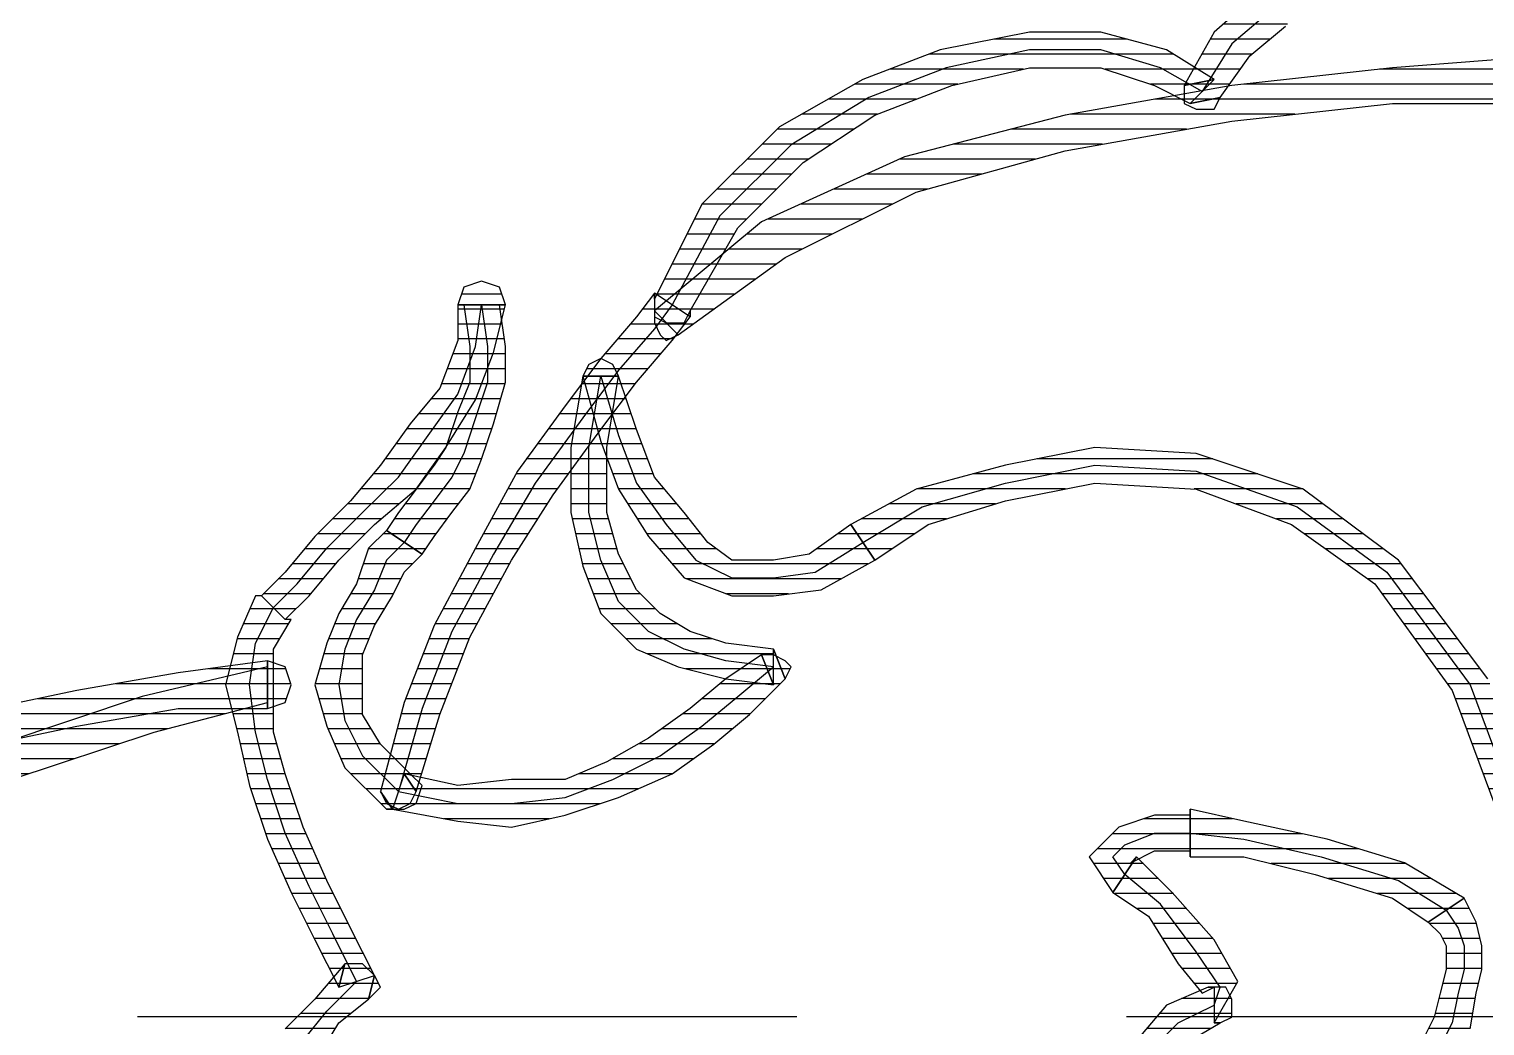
# Model space of a CAD drawing. Header units: millimetres. Extents: x 11489 to 12006, y 36725 to 37730.
# Drawn here: x 11736.69 to 11748.83, y 37593.38 to 37601.69 of the extents above; entities that cross this region are included whole.
import ezdxf

# ---------------------------------------------------------------- set-up
doc = ezdxf.new("R2010")
doc.units = ezdxf.units.MM
doc.linetypes.add('HIDDENX2', pattern=[0.75, 0.5, -0.25])
doc.layers.add('OC-Mutfak_Ekipman', color=252, linetype='Continuous')
doc.layers.add('S2000-002 Çizgi', color=7, linetype='Continuous')
pattern_1 = [(360, (-19413.11011, 29189.02214), (1e-16, 0.125), [25])]

# ---------------------------------------------------------------- blocks, each defined once
blk = doc.blocks.new('A$C0b4f8896')
at = {"ltscale": 30}
h = blk.add_hatch(dxfattribs=at)
h.set_pattern_fill('DC_LINES', color=256, scale=0.1, style=0)
h.set_pattern_definition(pattern_1)
edge = h.paths.add_edge_path(flags=0)
edge.add_line((37.504, 45.715), (37.454, 45.518))
edge.add_line((37.454, 45.518), (37.703, 45.814))
edge.add_line((37.703, 45.814), (37.951, 46.062))
edge.add_line((37.951, 46.062), (38.15, 46.309))
edge.add_line((38.15, 46.309), (38.349, 46.605))
edge.add_line((38.349, 46.605), (38.497, 46.952))
edge.add_line((38.497, 46.952), (38.647, 47.299))
edge.add_line((38.647, 47.299), (38.746, 47.596))
edge.add_line((38.746, 47.596), (38.845, 47.941))
edge.add_line((38.845, 47.941), (38.547, 48.041))
edge.add_line((38.547, 48.041), (38.448, 47.694))
edge.add_line((38.448, 47.694), (38.349, 47.397))
edge.add_line((38.349, 47.397), (38.2, 47.051))
edge.add_line((38.2, 47.051), (38.05, 46.804))
edge.add_line((38.05, 46.804), (37.852, 46.507))
edge.add_line((37.852, 46.507), (37.653, 46.26))
edge.add_line((37.653, 46.26), (37.504, 46.012))
edge.add_line((37.504, 46.012), (37.256, 45.814))
edge.add_line((37.256, 45.814), (37.206, 45.616))
edge.add_line((37.206, 45.616), (37.256, 45.814))
edge.add_line((37.256, 45.814), (37.156, 45.715))
edge.add_line((37.156, 45.715), (37.206, 45.616))
edge.add_line((37.206, 45.616), (37.305, 45.518))
edge.add_line((37.305, 45.518), (37.454, 45.518))
h = blk.add_hatch(dxfattribs=at)
h.set_pattern_fill('DC_LINES', color=256, scale=0.1, style=0)
h.set_pattern_definition(pattern_1)
edge = h.paths.add_edge_path(flags=0)
edge.add_line((30.202, 45.715), (30.252, 45.715))
edge.add_line((30.252, 45.715), (30.599, 45.863))
edge.add_line((30.599, 45.863), (30.848, 46.16))
edge.add_line((30.848, 46.16), (31.146, 46.408))
edge.add_line((31.146, 46.408), (31.344, 46.754))
edge.add_line((31.344, 46.754), (31.444, 47.002))
edge.add_line((31.444, 47.002), (31.543, 47.199))
edge.add_line((31.543, 47.199), (31.543, 47.496))
edge.add_line((31.543, 47.496), (31.245, 47.546))
edge.add_line((31.245, 47.546), (31.344, 47.249))
edge.add_line((31.344, 47.249), (31.245, 47.299))
edge.add_line((31.245, 47.299), (31.146, 47.101))
edge.add_line((31.146, 47.101), (31.046, 46.854))
edge.add_line((31.046, 46.854), (30.848, 46.605))
edge.add_line((30.848, 46.605), (30.649, 46.358))
edge.add_line((30.649, 46.358), (30.401, 46.16))
edge.add_line((30.401, 46.16), (30.152, 46.012))
edge.add_line((30.152, 46.012), (30.202, 46.012))
edge.add_line((30.202, 46.012), (30.152, 46.012))
edge.add_line((30.152, 46.012), (30.053, 45.963))
edge.add_line((30.053, 45.963), (30.053, 45.814))
edge.add_line((30.053, 45.814), (30.103, 45.715))
edge.add_line((30.103, 45.715), (30.252, 45.715))
h = blk.add_hatch(dxfattribs=at)
h.set_pattern_fill('DC_LINES', color=256, scale=0.1, style=0)
h.set_pattern_definition(pattern_1)
edge = h.paths.add_edge_path(flags=0)
edge.add_line((28.414, 46.705), (28.265, 46.507))
edge.add_line((28.265, 46.507), (28.165, 46.26))
edge.add_line((28.165, 46.26), (28.066, 46.062))
edge.add_line((28.066, 46.062), (28.016, 45.765))
edge.add_line((28.016, 45.765), (27.967, 45.566))
edge.add_line((27.967, 45.566), (27.967, 45.369))
edge.add_line((27.967, 45.369), (28.016, 45.171))
edge.add_line((28.016, 45.171), (28.116, 44.973))
edge.add_line((28.116, 44.973), (28.414, 45.171))
edge.add_line((28.414, 45.171), (28.314, 45.27))
edge.add_line((28.314, 45.27), (28.265, 45.369))
edge.add_line((28.265, 45.369), (28.265, 45.566))
edge.add_line((28.265, 45.566), (28.314, 45.765))
edge.add_line((28.314, 45.765), (28.364, 45.963))
edge.add_line((28.364, 45.963), (28.463, 46.16))
edge.add_line((28.463, 46.16), (28.563, 46.309))
edge.add_line((28.563, 46.309), (28.712, 46.507))
h = blk.add_hatch(dxfattribs=at)
h.set_pattern_fill('DC_LINES', color=256, scale=0.1, style=0)
h.set_pattern_definition(pattern_1)
edge = h.paths.add_edge_path(flags=0)
edge.add_line((31.046, 44.924), (30.748, 45.121))
edge.add_line((30.748, 45.121), (30.5, 45.518))
edge.add_line((30.5, 45.518), (30.301, 45.765))
edge.add_line((30.301, 45.765), (30.202, 45.715))
edge.add_line((30.202, 45.715), (30.202, 46.012))
edge.add_line((30.202, 46.012), (30.003, 45.666))
edge.add_line((30.003, 45.666), (30.202, 45.319))
edge.add_line((30.202, 45.319), (30.55, 44.924))
edge.add_line((30.55, 44.924), (30.848, 44.627))
h = blk.add_hatch(dxfattribs=at)
h.set_pattern_fill('DC_LINES', color=256, scale=0.1, style=0)
h.set_pattern_definition(pattern_1)
edge = h.paths.add_edge_path(flags=0)
edge.add_line((38.15, 42.45), (38.2, 42.45))
edge.add_line((38.2, 42.45), (38.349, 42.796))
edge.add_line((38.349, 42.796), (38.448, 43.192))
edge.add_line((38.448, 43.192), (38.349, 43.588))
edge.add_line((38.349, 43.588), (38.249, 44.033))
edge.add_line((38.249, 44.033), (38.1, 44.479))
edge.add_line((38.1, 44.479), (37.901, 44.924))
edge.add_line((37.901, 44.924), (37.703, 45.319))
edge.add_line((37.703, 45.319), (37.504, 45.715))
edge.add_line((37.504, 45.715), (37.206, 45.616))
edge.add_line((37.206, 45.616), (37.405, 45.221))
edge.add_line((37.405, 45.221), (37.603, 44.824))
edge.add_line((37.603, 44.824), (37.802, 44.38))
edge.add_line((37.802, 44.38), (37.951, 43.935))
edge.add_line((37.951, 43.935), (38.05, 43.588))
edge.add_line((38.05, 43.588), (38.05, 43.192))
edge.add_line((38.05, 43.192), (38.05, 42.896))
edge.add_line((38.05, 42.896), (37.901, 42.647))
edge.add_line((37.901, 42.647), (37.951, 42.647))
h = blk.add_hatch(dxfattribs=at)
h.set_pattern_fill('DC_LINES', color=256, scale=0.1, style=0)
h.set_pattern_definition(pattern_1)
edge = h.paths.add_edge_path(flags=0)
edge.add_line((28.116, 44.973), (28.612, 44.677))
edge.add_line((28.612, 44.677), (29.258, 44.479))
edge.add_line((29.258, 44.479), (29.954, 44.33))
edge.add_line((29.954, 44.33), (30.401, 44.231))
edge.add_line((30.401, 44.231), (30.401, 44.627))
edge.add_line((30.401, 44.627), (29.954, 44.627))
edge.add_line((29.954, 44.627), (29.357, 44.775))
edge.add_line((29.357, 44.775), (28.712, 44.973))
edge.add_line((28.712, 44.973), (28.414, 45.171))
h = blk.add_hatch(dxfattribs=at)
h.set_pattern_fill('DC_LINES', color=256, scale=0.1, style=0)
h.set_pattern_definition(pattern_1)
edge = h.paths.add_edge_path(flags=0)
edge.add_line((38.1, 43.341), (38.1, 42.994))
edge.add_line((38.1, 42.994), (38.845, 43.093))
edge.add_line((38.845, 43.093), (39.69, 43.241))
edge.add_line((39.69, 43.241), (40.633, 43.439))
edge.add_line((40.633, 43.439), (41.677, 43.687))
edge.add_line((41.677, 43.687), (42.62, 43.983))
edge.add_line((42.62, 43.983), (43.465, 44.231))
edge.add_line((43.465, 44.231), (44.16, 44.527))
edge.add_line((44.16, 44.527), (44.657, 44.726))
edge.add_line((44.657, 44.726), (44.558, 45.022))
edge.add_line((44.558, 45.022), (44.061, 44.824))
edge.add_line((44.061, 44.824), (43.366, 44.527))
edge.add_line((43.366, 44.527), (42.521, 44.28))
edge.add_line((42.521, 44.28), (41.577, 43.983))
edge.add_line((41.577, 43.983), (40.633, 43.736))
edge.add_line((40.633, 43.736), (39.69, 43.538))
edge.add_line((39.69, 43.538), (38.845, 43.39))
edge.add_line((38.845, 43.39), (38.1, 43.39))
edge.add_line((38.1, 43.39), (38.1, 43.044))
edge.add_line((38.1, 43.044), (38.1, 43.39))
edge.add_line((38.1, 43.39), (37.951, 43.341))
edge.add_line((37.951, 43.341), (37.901, 43.192))
edge.add_line((37.901, 43.192), (37.951, 43.044))
edge.add_line((37.951, 43.044), (38.1, 42.994))
h = blk.add_hatch(dxfattribs=at)
h.set_pattern_fill('DC_LINES', color=256, scale=0.1, style=0)
h.set_pattern_definition(pattern_1)
edge = h.paths.add_edge_path(flags=0)
edge.add_line((38.1, 42.994), (38.845, 43.093))
edge.add_line((38.845, 43.093), (39.69, 43.241))
edge.add_line((39.69, 43.241), (40.633, 43.439))
edge.add_line((40.633, 43.439), (41.677, 43.687))
edge.add_line((41.677, 43.687), (42.62, 43.983))
edge.add_line((42.62, 43.983), (43.465, 44.231))
edge.add_line((43.465, 44.231), (44.16, 44.527))
edge.add_line((44.16, 44.527), (44.657, 44.726))
edge.add_line((44.657, 44.726), (44.558, 45.022))
edge.add_line((44.558, 45.022), (44.061, 44.824))
edge.add_line((44.061, 44.824), (43.366, 44.527))
edge.add_line((43.366, 44.527), (42.521, 44.28))
edge.add_line((42.521, 44.28), (41.577, 43.983))
edge.add_line((41.577, 43.983), (40.633, 43.736))
edge.add_line((40.633, 43.736), (39.69, 43.538))
edge.add_line((39.69, 43.538), (38.845, 43.39))
edge.add_line((38.845, 43.39), (38.1, 43.39))
h = blk.add_hatch(dxfattribs=at)
h.set_pattern_fill('DC_LINES', color=256, scale=0.1, style=0)
h.set_pattern_definition(pattern_1)
edge = h.paths.add_edge_path(flags=0)
edge.add_line((30.401, 44.231), (30.401, 44.28))
edge.add_line((30.401, 44.28), (30.699, 44.28))
edge.add_line((30.699, 44.28), (30.997, 44.38))
edge.add_line((30.997, 44.38), (31.245, 44.627))
edge.add_line((31.245, 44.627), (31.046, 44.924))
edge.add_line((31.046, 44.924), (30.848, 44.627))
edge.add_line((30.848, 44.627), (30.897, 44.677))
edge.add_line((30.897, 44.677), (30.699, 44.577))
edge.add_line((30.699, 44.577), (30.401, 44.577))
edge.add_line((30.401, 44.577), (30.401, 44.627))
h = blk.add_hatch(dxfattribs=at)
h.set_pattern_fill('DC_LINES', color=256, scale=0.1, style=0)
h.set_pattern_definition(pattern_1)
edge = h.paths.add_edge_path(flags=0)
edge.add_line((27.718, 44.479), (27.42, 44.479))
edge.add_line((27.42, 44.479), (27.917, 43.143))
edge.add_line((27.917, 43.143), (28.662, 42.153))
edge.add_line((28.662, 42.153), (29.457, 41.56))
edge.add_line((29.457, 41.56), (30.351, 41.263))
edge.add_line((30.351, 41.263), (31.195, 41.213))
edge.add_line((31.195, 41.213), (31.941, 41.361))
edge.add_line((31.941, 41.361), (32.686, 41.56))
edge.add_line((32.686, 41.56), (33.232, 41.856))
edge.add_line((33.232, 41.856), (33.033, 42.153))
edge.add_line((33.033, 42.153), (32.586, 41.856))
edge.add_line((32.586, 41.856), (31.941, 41.658))
edge.add_line((31.941, 41.658), (31.195, 41.51))
edge.add_line((31.195, 41.51), (30.351, 41.56))
edge.add_line((30.351, 41.56), (29.556, 41.856))
edge.add_line((29.556, 41.856), (28.861, 42.351))
edge.add_line((28.861, 42.351), (28.215, 43.241))
edge.add_line((28.215, 43.241), (27.718, 44.577))
edge.add_line((27.718, 44.577), (27.42, 44.577))
edge.add_line((27.42, 44.577), (27.718, 44.577))
edge.add_line((27.718, 44.577), (27.619, 44.677))
edge.add_line((27.619, 44.677), (27.52, 44.677))
edge.add_line((27.52, 44.677), (27.42, 44.627))
edge.add_line((27.42, 44.627), (27.42, 44.479))
h = blk.add_hatch(dxfattribs=at)
h.set_pattern_fill('DC_LINES', color=256, scale=0.1, style=0)
h.set_pattern_definition(pattern_1)
edge = h.paths.add_edge_path(flags=0)
edge.add_line((27.718, 44.479), (27.42, 44.479))
edge.add_line((27.42, 44.479), (27.917, 43.143))
edge.add_line((27.917, 43.143), (28.662, 42.153))
edge.add_line((28.662, 42.153), (29.457, 41.56))
edge.add_line((29.457, 41.56), (30.351, 41.263))
edge.add_line((30.351, 41.263), (31.195, 41.213))
edge.add_line((31.195, 41.213), (31.941, 41.361))
edge.add_line((31.941, 41.361), (32.686, 41.56))
edge.add_line((32.686, 41.56), (33.232, 41.856))
edge.add_line((33.232, 41.856), (33.033, 42.153))
edge.add_line((33.033, 42.153), (32.586, 41.856))
edge.add_line((32.586, 41.856), (31.941, 41.658))
edge.add_line((31.941, 41.658), (31.195, 41.51))
edge.add_line((31.195, 41.51), (30.351, 41.56))
edge.add_line((30.351, 41.56), (29.556, 41.856))
edge.add_line((29.556, 41.856), (28.861, 42.351))
edge.add_line((28.861, 42.351), (28.215, 43.241))
edge.add_line((28.215, 43.241), (27.718, 44.577))
edge.add_line((27.718, 44.577), (27.42, 44.577))
edge.add_line((27.42, 44.577), (27.718, 44.577))
edge.add_line((27.718, 44.577), (27.619, 44.677))
edge.add_line((27.619, 44.677), (27.52, 44.677))
edge.add_line((27.52, 44.677), (27.42, 44.627))
edge.add_line((27.42, 44.627), (27.42, 44.479))
h = blk.add_hatch(dxfattribs=at)
h.set_pattern_fill('DC_LINES', color=256, scale=0.1, style=0)
h.set_pattern_definition(pattern_1)
edge = h.paths.add_edge_path(flags=0)
edge.add_line((41.975, 44.627), (41.329, 44.38))
edge.add_line((41.329, 44.38), (40.236, 43.983))
edge.add_line((40.236, 43.983), (39.044, 43.588))
edge.add_line((39.044, 43.588), (38.1, 43.341))
edge.add_line((38.1, 43.341), (38.1, 43.044))
edge.add_line((38.1, 43.044), (39.143, 43.291))
edge.add_line((39.143, 43.291), (40.335, 43.687))
edge.add_line((40.335, 43.687), (41.428, 44.082))
edge.add_line((41.428, 44.082), (42.074, 44.33))
h = blk.add_hatch(dxfattribs=at)
h.set_pattern_fill('DC_LINES', color=256, scale=0.1, style=0)
h.set_pattern_definition(pattern_1)
edge = h.paths.add_edge_path(flags=0)
edge.add_line((33.878, 43.192), (33.977, 42.944))
edge.add_line((33.977, 42.944), (34.275, 43.143))
edge.add_line((34.275, 43.143), (34.573, 43.39))
edge.add_line((34.573, 43.39), (34.921, 43.638))
edge.add_line((34.921, 43.638), (35.269, 43.835))
edge.add_line((35.269, 43.835), (35.616, 43.983))
edge.add_line((35.616, 43.983), (36.063, 43.983))
edge.add_line((36.063, 43.983), (36.511, 44.033))
edge.add_line((36.511, 44.033), (36.958, 43.935))
edge.add_line((36.958, 43.935), (37.057, 44.231))
edge.add_line((37.057, 44.231), (36.511, 44.33))
edge.add_line((36.511, 44.33), (36.063, 44.38))
edge.add_line((36.063, 44.38), (35.616, 44.28))
edge.add_line((35.616, 44.28), (35.169, 44.132))
edge.add_line((35.169, 44.132), (34.722, 43.935))
edge.add_line((34.722, 43.935), (34.375, 43.687))
edge.add_line((34.375, 43.687), (34.077, 43.439))
edge.add_line((34.077, 43.439), (33.779, 43.143))
edge.add_line((33.779, 43.143), (33.878, 42.896))
edge.add_line((33.878, 42.896), (33.779, 43.143))
edge.add_line((33.779, 43.143), (33.729, 43.044))
edge.add_line((33.729, 43.044), (33.779, 42.994))
edge.add_line((33.779, 42.994), (33.878, 42.944))
edge.add_line((33.878, 42.944), (33.977, 42.944))
h = blk.add_hatch(dxfattribs=at)
h.set_pattern_fill('DC_LINES', color=256, scale=0.1, style=0)
h.set_pattern_definition(pattern_1)
edge = h.paths.add_edge_path(flags=0)
edge.add_line((33.878, 43.192), (33.977, 42.944))
edge.add_line((33.977, 42.944), (34.275, 43.143))
edge.add_line((34.275, 43.143), (34.573, 43.39))
edge.add_line((34.573, 43.39), (34.921, 43.638))
edge.add_line((34.921, 43.638), (35.269, 43.835))
edge.add_line((35.269, 43.835), (35.616, 43.983))
edge.add_line((35.616, 43.983), (36.063, 43.983))
edge.add_line((36.063, 43.983), (36.511, 44.033))
edge.add_line((36.511, 44.033), (36.958, 43.935))
edge.add_line((36.958, 43.935), (37.057, 44.231))
edge.add_line((37.057, 44.231), (36.511, 44.33))
edge.add_line((36.511, 44.33), (36.063, 44.38))
edge.add_line((36.063, 44.38), (35.616, 44.28))
edge.add_line((35.616, 44.28), (35.169, 44.132))
edge.add_line((35.169, 44.132), (34.722, 43.935))
edge.add_line((34.722, 43.935), (34.375, 43.687))
edge.add_line((34.375, 43.687), (34.077, 43.439))
edge.add_line((34.077, 43.439), (33.779, 43.143))
edge.add_line((33.779, 43.143), (33.878, 42.896))
edge.add_line((33.878, 42.896), (33.779, 43.143))
edge.add_line((33.779, 43.143), (33.729, 43.044))
edge.add_line((33.729, 43.044), (33.779, 42.994))
edge.add_line((33.779, 42.994), (33.878, 42.944))
edge.add_line((33.878, 42.944), (33.977, 42.944))
h = blk.add_hatch(dxfattribs=at)
h.set_pattern_fill('DC_LINES', color=256, scale=0.1, style=0)
h.set_pattern_definition(pattern_1)
edge = h.paths.add_edge_path(flags=0)
edge.add_line((36.958, 43.935), (36.858, 44.082))
edge.add_line((36.858, 44.082), (36.66, 43.439))
edge.add_line((36.66, 43.439), (36.411, 42.796))
edge.add_line((36.411, 42.796), (36.063, 42.153))
edge.add_line((36.063, 42.153), (35.716, 41.608))
edge.add_line((35.716, 41.608), (35.318, 41.064))
edge.add_line((35.318, 41.064), (35.02, 40.669))
edge.add_line((35.02, 40.669), (34.722, 40.322))
edge.add_line((34.722, 40.322), (34.573, 40.125))
edge.add_line((34.573, 40.125), (34.871, 39.927))
edge.add_line((34.871, 39.927), (35.02, 40.125))
edge.add_line((35.02, 40.125), (35.318, 40.471))
edge.add_line((35.318, 40.471), (35.616, 40.866))
edge.add_line((35.616, 40.866), (36.014, 41.411))
edge.add_line((36.014, 41.411), (36.362, 42.054))
edge.add_line((36.362, 42.054), (36.709, 42.697))
edge.add_line((36.709, 42.697), (36.958, 43.341))
edge.add_line((36.958, 43.341), (37.156, 44.082))
edge.add_line((37.156, 44.082), (37.057, 44.231))
edge.add_line((37.057, 44.231), (37.156, 44.082))
edge.add_line((37.156, 44.082), (37.107, 44.182))
edge.add_line((37.107, 44.182), (37.007, 44.231))
edge.add_line((37.007, 44.231), (36.908, 44.182))
edge.add_line((36.908, 44.182), (36.858, 44.082))
h = blk.add_hatch(dxfattribs=at)
h.set_pattern_fill('DC_LINES', color=256, scale=0.1, style=0)
h.set_pattern_definition(pattern_1)
edge = h.paths.add_edge_path(flags=0)
edge.add_line((36.958, 43.935), (36.908, 43.935))
edge.add_line((36.908, 43.935), (37.156, 43.687))
edge.add_line((37.156, 43.687), (37.305, 43.439))
edge.add_line((37.305, 43.439), (37.305, 43.192))
edge.add_line((37.305, 43.192), (37.305, 42.944))
edge.add_line((37.305, 42.944), (37.206, 42.697))
edge.add_line((37.206, 42.697), (37.057, 42.45))
edge.add_line((37.057, 42.45), (36.958, 42.252))
edge.add_line((36.958, 42.252), (36.809, 42.104))
edge.add_line((36.809, 42.104), (37.107, 41.905))
edge.add_line((37.107, 41.905), (37.256, 42.054))
edge.add_line((37.256, 42.054), (37.355, 42.351))
edge.add_line((37.355, 42.351), (37.504, 42.599))
edge.add_line((37.504, 42.599), (37.603, 42.846))
edge.add_line((37.603, 42.846), (37.703, 43.192))
edge.add_line((37.703, 43.192), (37.603, 43.538))
edge.add_line((37.603, 43.538), (37.454, 43.885))
edge.add_line((37.454, 43.885), (37.107, 44.231))
edge.add_line((37.107, 44.231), (37.057, 44.231))
edge.add_line((37.057, 44.231), (37.107, 44.231))
edge.add_line((37.107, 44.231), (36.958, 44.231))
edge.add_line((36.958, 44.231), (36.858, 44.182))
edge.add_line((36.858, 44.182), (36.809, 44.033))
edge.add_line((36.809, 44.033), (36.908, 43.935))
h = blk.add_hatch(dxfattribs=at)
h.set_pattern_fill('DC_LINES', color=256, scale=0.1, style=0)
h.set_pattern_definition(pattern_1)
edge = h.paths.add_edge_path(flags=0)
edge.add_line((35.169, 40.619), (35.467, 40.619))
edge.add_line((35.467, 40.619), (35.567, 41.213))
edge.add_line((35.567, 41.213), (35.567, 41.757))
edge.add_line((35.567, 41.757), (35.467, 42.202))
edge.add_line((35.467, 42.202), (35.318, 42.599))
edge.add_line((35.318, 42.599), (35.02, 42.896))
edge.add_line((35.02, 42.896), (34.673, 43.044))
edge.add_line((34.673, 43.044), (34.275, 43.143))
edge.add_line((34.275, 43.143), (33.878, 43.192))
edge.add_line((33.878, 43.192), (33.878, 42.896))
edge.add_line((33.878, 42.896), (34.275, 42.846))
edge.add_line((34.275, 42.846), (34.573, 42.747))
edge.add_line((34.573, 42.747), (34.822, 42.599))
edge.add_line((34.822, 42.599), (35.02, 42.4))
edge.add_line((35.02, 42.4), (35.169, 42.104))
edge.add_line((35.169, 42.104), (35.269, 41.757))
edge.add_line((35.269, 41.757), (35.269, 41.213))
edge.add_line((35.269, 41.213), (35.169, 40.619))
edge.add_line((35.169, 40.619), (35.467, 40.619))
edge.add_line((35.467, 40.619), (35.169, 40.619))
edge.add_line((35.169, 40.619), (35.219, 40.521))
edge.add_line((35.219, 40.521), (35.318, 40.471))
edge.add_line((35.318, 40.471), (35.418, 40.521))
edge.add_line((35.418, 40.521), (35.467, 40.619))
h = blk.add_hatch(dxfattribs=at)
h.set_pattern_fill('DC_LINES', color=256, scale=0.1, style=0)
h.set_pattern_definition(pattern_1)
edge = h.paths.add_edge_path(flags=0)
edge.add_line((35.169, 40.619), (35.467, 40.619))
edge.add_line((35.467, 40.619), (35.567, 41.213))
edge.add_line((35.567, 41.213), (35.567, 41.757))
edge.add_line((35.567, 41.757), (35.467, 42.202))
edge.add_line((35.467, 42.202), (35.318, 42.599))
edge.add_line((35.318, 42.599), (35.02, 42.896))
edge.add_line((35.02, 42.896), (34.673, 43.044))
edge.add_line((34.673, 43.044), (34.275, 43.143))
edge.add_line((34.275, 43.143), (33.878, 43.192))
edge.add_line((33.878, 43.192), (33.878, 42.896))
edge.add_line((33.878, 42.896), (34.275, 42.846))
edge.add_line((34.275, 42.846), (34.573, 42.747))
edge.add_line((34.573, 42.747), (34.822, 42.599))
edge.add_line((34.822, 42.599), (35.02, 42.4))
edge.add_line((35.02, 42.4), (35.169, 42.104))
edge.add_line((35.169, 42.104), (35.269, 41.757))
edge.add_line((35.269, 41.757), (35.269, 41.213))
edge.add_line((35.269, 41.213), (35.169, 40.619))
edge.add_line((35.169, 40.619), (35.467, 40.619))
edge.add_line((35.467, 40.619), (35.169, 40.619))
edge.add_line((35.169, 40.619), (35.219, 40.521))
edge.add_line((35.219, 40.521), (35.318, 40.471))
edge.add_line((35.318, 40.471), (35.418, 40.521))
edge.add_line((35.418, 40.521), (35.467, 40.619))
h = blk.add_hatch(dxfattribs=at)
h.set_pattern_fill('DC_LINES', color=256, scale=0.1, style=0)
h.set_pattern_definition(pattern_1)
edge = h.paths.add_edge_path(flags=0)
edge.add_line((36.163, 40.025), (36.511, 40.025))
edge.add_line((36.511, 40.025), (36.511, 40.322))
edge.add_line((36.511, 40.322), (36.66, 40.718))
edge.add_line((36.66, 40.718), (36.908, 41.016))
edge.add_line((36.908, 41.016), (37.156, 41.361))
edge.add_line((37.156, 41.361), (37.405, 41.658))
edge.add_line((37.405, 41.658), (37.703, 41.955))
edge.add_line((37.703, 41.955), (37.951, 42.252))
edge.add_line((37.951, 42.252), (38.15, 42.45))
edge.add_line((38.15, 42.45), (37.951, 42.647))
edge.add_line((37.951, 42.647), (37.752, 42.45))
edge.add_line((37.752, 42.45), (37.504, 42.153))
edge.add_line((37.504, 42.153), (37.206, 41.856))
edge.add_line((37.206, 41.856), (36.858, 41.56))
edge.add_line((36.858, 41.56), (36.61, 41.213))
edge.add_line((36.61, 41.213), (36.362, 40.817))
edge.add_line((36.362, 40.817), (36.213, 40.421))
edge.add_line((36.213, 40.421), (36.113, 40.025))
edge.add_line((36.113, 40.025), (36.461, 40.025))
edge.add_line((36.461, 40.025), (36.113, 40.025))
edge.add_line((36.113, 40.025), (36.163, 39.877))
edge.add_line((36.163, 39.877), (36.312, 39.828))
edge.add_line((36.312, 39.828), (36.461, 39.877))
edge.add_line((36.461, 39.877), (36.511, 40.025))
h = blk.add_hatch(dxfattribs=at)
h.set_pattern_fill('DC_LINES', color=256, scale=0.1, style=0)
h.set_pattern_definition(pattern_1)
edge = h.paths.add_edge_path(flags=0)
edge.add_line((33.232, 41.856), (33.58, 42.104))
edge.add_line((33.58, 42.104), (33.878, 42.153))
edge.add_line((33.878, 42.153), (34.226, 42.153))
edge.add_line((34.226, 42.153), (34.424, 42.005))
edge.add_line((34.424, 42.005), (34.623, 41.757))
edge.add_line((34.623, 41.757), (34.871, 41.46))
edge.add_line((34.871, 41.46), (35.02, 41.064))
edge.add_line((35.02, 41.064), (35.169, 40.619))
edge.add_line((35.169, 40.619), (35.467, 40.619))
edge.add_line((35.467, 40.619), (35.318, 41.163))
edge.add_line((35.318, 41.163), (35.169, 41.56))
edge.add_line((35.169, 41.56), (34.921, 41.955))
edge.add_line((34.921, 41.955), (34.623, 42.302))
edge.add_line((34.623, 42.302), (34.226, 42.45))
edge.add_line((34.226, 42.45), (33.878, 42.45))
edge.add_line((33.878, 42.45), (33.48, 42.4))
edge.add_line((33.48, 42.4), (33.033, 42.153))
h = blk.add_hatch(dxfattribs=at)
h.set_pattern_fill('DC_LINES', color=256, scale=0.1, style=0)
h.set_pattern_definition(pattern_1)
edge = h.paths.add_edge_path(flags=0)
edge.add_line((33.232, 41.856), (33.58, 42.104))
edge.add_line((33.58, 42.104), (33.878, 42.153))
edge.add_line((33.878, 42.153), (34.226, 42.153))
edge.add_line((34.226, 42.153), (34.424, 42.005))
edge.add_line((34.424, 42.005), (34.623, 41.757))
edge.add_line((34.623, 41.757), (34.871, 41.46))
edge.add_line((34.871, 41.46), (35.02, 41.064))
edge.add_line((35.02, 41.064), (35.169, 40.619))
edge.add_line((35.169, 40.619), (35.467, 40.619))
edge.add_line((35.467, 40.619), (35.318, 41.163))
edge.add_line((35.318, 41.163), (35.169, 41.56))
edge.add_line((35.169, 41.56), (34.921, 41.955))
edge.add_line((34.921, 41.955), (34.623, 42.302))
edge.add_line((34.623, 42.302), (34.226, 42.45))
edge.add_line((34.226, 42.45), (33.878, 42.45))
edge.add_line((33.878, 42.45), (33.48, 42.4))
edge.add_line((33.48, 42.4), (33.033, 42.153))
h = blk.add_hatch(dxfattribs=at)
h.set_pattern_fill('DC_LINES', color=256, scale=0.1, style=0)
h.set_pattern_definition(pattern_1)
edge = h.paths.add_edge_path(flags=0)
edge.add_line((36.809, 42.104), (36.709, 41.955))
edge.add_line((36.709, 41.955), (36.56, 41.757))
edge.add_line((36.56, 41.757), (36.411, 41.56))
edge.add_line((36.411, 41.56), (36.312, 41.312))
edge.add_line((36.312, 41.312), (36.213, 41.016))
edge.add_line((36.213, 41.016), (36.113, 40.669))
edge.add_line((36.113, 40.669), (36.113, 40.372))
edge.add_line((36.113, 40.372), (36.163, 40.025))
edge.add_line((36.163, 40.025), (36.461, 40.025))
edge.add_line((36.461, 40.025), (36.411, 40.372))
edge.add_line((36.411, 40.372), (36.411, 40.669))
edge.add_line((36.411, 40.669), (36.511, 40.916))
edge.add_line((36.511, 40.916), (36.61, 41.213))
edge.add_line((36.61, 41.213), (36.709, 41.361))
edge.add_line((36.709, 41.361), (36.858, 41.56))
edge.add_line((36.858, 41.56), (37.007, 41.757))
edge.add_line((37.007, 41.757), (37.107, 41.905))
h = blk.add_hatch(dxfattribs=at)
h.set_pattern_fill('DC_LINES', color=256, scale=0.1, style=0)
h.set_pattern_definition(pattern_1)
edge = h.paths.add_edge_path(flags=0)
edge.add_line((34.673, 40.273), (33.779, 39.63))
edge.add_line((33.779, 39.63), (32.686, 39.086))
edge.add_line((32.686, 39.086), (31.444, 38.739))
edge.add_line((31.444, 38.739), (30.053, 38.492))
edge.add_line((30.053, 38.492), (28.712, 38.344))
edge.add_line((28.712, 38.344), (27.42, 38.344))
edge.add_line((27.42, 38.344), (26.377, 38.344))
edge.add_line((26.377, 38.344), (25.632, 38.393))
edge.add_line((25.632, 38.393), (25.632, 38.096))
edge.add_line((25.632, 38.096), (26.377, 38.047))
edge.add_line((26.377, 38.047), (27.42, 37.947))
edge.add_line((27.42, 37.947), (28.712, 38.047))
edge.add_line((28.712, 38.047), (30.053, 38.195))
edge.add_line((30.053, 38.195), (31.444, 38.442))
edge.add_line((31.444, 38.442), (32.785, 38.789))
edge.add_line((32.785, 38.789), (33.977, 39.333))
edge.add_line((33.977, 39.333), (34.871, 40.075))
h = blk.add_hatch(dxfattribs=at)
h.set_pattern_fill('DC_LINES', color=256, scale=0.1, style=0)
h.set_pattern_definition(pattern_1)
edge = h.paths.add_edge_path(flags=0)
edge.add_line((34.573, 40.125), (34.573, 40.075))
edge.add_line((34.573, 40.075), (34.176, 39.383))
edge.add_line((34.176, 39.383), (33.629, 38.838))
edge.add_line((33.629, 38.838), (33.033, 38.442))
edge.add_line((33.033, 38.442), (32.388, 38.195))
edge.add_line((32.388, 38.195), (31.742, 38.047))
edge.add_line((31.742, 38.047), (31.146, 38.047))
edge.add_line((31.146, 38.047), (30.699, 38.195))
edge.add_line((30.699, 38.195), (30.401, 38.344))
edge.add_line((30.401, 38.344), (30.202, 38.146))
edge.add_line((30.202, 38.146), (30.599, 37.898))
edge.add_line((30.599, 37.898), (31.146, 37.75))
edge.add_line((31.146, 37.75), (31.742, 37.75))
edge.add_line((31.742, 37.75), (32.487, 37.898))
edge.add_line((32.487, 37.898), (33.133, 38.146))
edge.add_line((33.133, 38.146), (33.828, 38.541))
edge.add_line((33.828, 38.541), (34.474, 39.185))
edge.add_line((34.474, 39.185), (34.871, 39.977))
edge.add_line((34.871, 39.977), (34.871, 39.927))
edge.add_line((34.871, 39.927), (34.871, 39.977))
edge.add_line((34.871, 39.977), (34.871, 40.125))
edge.add_line((34.871, 40.125), (34.772, 40.174))
edge.add_line((34.772, 40.174), (34.623, 40.174))
edge.add_line((34.623, 40.174), (34.573, 40.075))
h = blk.add_hatch(dxfattribs=at)
h.set_pattern_fill('DC_LINES', color=256, scale=0.1, style=0)
h.set_pattern_definition(pattern_1)
edge = h.paths.add_edge_path(flags=0)
edge.add_line((30.401, 38.344), (30.152, 38.294))
edge.add_line((30.152, 38.294), (29.904, 37.947))
edge.add_line((29.904, 37.947), (29.606, 37.7))
edge.add_line((29.606, 37.7), (29.357, 37.453))
edge.add_line((29.357, 37.453), (29.159, 37.453))
edge.add_line((29.159, 37.453), (29.159, 37.057))
edge.add_line((29.159, 37.057), (29.457, 37.156))
edge.add_line((29.457, 37.156), (29.805, 37.403))
edge.add_line((29.805, 37.403), (30.202, 37.75))
edge.add_line((30.202, 37.75), (30.45, 38.195))
edge.add_line((30.45, 38.195), (30.202, 38.146))
edge.add_line((30.202, 38.146), (30.45, 38.195))
edge.add_line((30.45, 38.195), (30.45, 38.344))
edge.add_line((30.45, 38.344), (30.351, 38.393))
edge.add_line((30.351, 38.393), (30.202, 38.393))
edge.add_line((30.202, 38.393), (30.152, 38.294))
for p, q in [((28.215, 46.012), (28.314, 46.21)), ((28.364, 45.963), (28.463, 46.16)), ((30.401, 46.16), (30.152, 46.012)), ((30.748, 46.26), (30.5, 46.012)), ((30.599, 45.863), (30.848, 46.16)), ((37.653, 46.26), (37.504, 46.012)), ((37.802, 46.16), (37.603, 45.913)), ((28.066, 46.062), (28.016, 45.765)), ((37.703, 45.814), (37.951, 46.062)), ((28.165, 45.765), (28.215, 46.012)), ((28.314, 45.765), (28.364, 45.963)), ((30.202, 46.012), (30.003, 45.666)), ((30.152, 46.012), (30.053, 45.963)), ((30.053, 45.963), (30.053, 45.814)), ((30.152, 46.012), (30.202, 46.012)), ((30.202, 46.012), (30.152, 46.012)), ((30.202, 45.715), (30.202, 46.012)), ((30.5, 46.012), (30.202, 45.863)), ((37.504, 46.012), (37.256, 45.814)), ((37.603, 45.913), (37.355, 45.666)), ((30.053, 45.814), (30.103, 45.715)), ((30.202, 45.863), (30.152, 45.715)), ((30.202, 45.863), (30.202, 45.863)), ((30.202, 45.863), (30.202, 45.863)), ((30.252, 45.715), (30.599, 45.863)), ((37.256, 45.814), (37.156, 45.715)), ((37.256, 45.814), (37.206, 45.616)), ((37.206, 45.616), (37.256, 45.814)), ((37.454, 45.518), (37.703, 45.814)), ((28.016, 45.765), (27.967, 45.566)), ((28.116, 45.566), (28.165, 45.765)), ((28.265, 45.566), (28.314, 45.765)), ((30.103, 45.715), (30.252, 45.715)), ((30.152, 45.715), (30.351, 45.418)), ((30.301, 45.765), (30.202, 45.715)), ((30.202, 45.715), (30.252, 45.715)), ((30.252, 45.715), (30.202, 45.715)), ((30.202, 45.715), (30.202, 45.715)), ((30.5, 45.518), (30.301, 45.765)), ((37.156, 45.715), (37.206, 45.616)), ((37.504, 45.715), (37.206, 45.616)), ((37.504, 45.715), (37.454, 45.518)), ((37.454, 45.518), (37.504, 45.715)), ((37.504, 45.715), (37.504, 45.715)), ((37.703, 45.319), (37.504, 45.715)), ((27.967, 45.566), (27.967, 45.369)), ((28.116, 45.369), (28.116, 45.566)), ((28.265, 45.369), (28.265, 45.566)), ((30.003, 45.666), (30.202, 45.319)), ((37.206, 45.616), (37.305, 45.518)), ((37.206, 45.616), (37.405, 45.221)), ((37.355, 45.666), (37.554, 45.27)), ((30.748, 45.121), (30.5, 45.518)), ((37.305, 45.518), (37.454, 45.518)), ((27.967, 45.369), (28.016, 45.171)), ((28.165, 45.221), (28.116, 45.369)), ((28.314, 45.27), (28.265, 45.369)), ((30.202, 45.319), (30.55, 44.924)), ((30.351, 45.418), (30.649, 45.022)), ((37.901, 44.924), (37.703, 45.319)), ((28.265, 45.072), (28.165, 45.221)), ((28.414, 45.171), (28.314, 45.27)), ((37.405, 45.221), (37.603, 44.824)), ((37.554, 45.27), (37.752, 44.874)), ((28.016, 45.171), (28.116, 44.973)), ((28.116, 44.973), (28.414, 45.171)), ((28.414, 45.171), (28.116, 44.973)), ((28.662, 44.824), (28.265, 45.072)), ((28.712, 44.973), (28.414, 45.171)), ((28.414, 45.171), (28.414, 45.171)), ((31.046, 44.924), (30.748, 45.121)), ((28.116, 44.973), (28.116, 44.973)), ((28.116, 44.973), (28.612, 44.677)), ((28.116, 44.973), (28.116, 44.973)), ((29.357, 44.775), (28.712, 44.973)), ((30.649, 45.022), (30.947, 44.775)), ((29.308, 44.627), (28.662, 44.824)), ((30.55, 44.924), (30.848, 44.627)), ((30.848, 44.627), (31.046, 44.924)), ((31.046, 44.924), (30.848, 44.627)), ((31.046, 44.924), (31.046, 44.924)), ((31.046, 44.924), (31.046, 44.924)), ((31.245, 44.627), (31.046, 44.924)), ((37.603, 44.824), (37.802, 44.38)), ((37.752, 44.874), (37.951, 44.429)), ((38.1, 44.479), (37.901, 44.924)), ((29.954, 44.627), (29.357, 44.775)), ((30.947, 44.775), (31.046, 44.627)), ((28.215, 43.241), (27.718, 44.577)), ((28.215, 43.241), (27.718, 44.577)), ((28.612, 44.677), (29.258, 44.479)), ((29.954, 44.479), (29.308, 44.627)), ((30.401, 44.627), (29.954, 44.627)), ((30.401, 44.577), (30.401, 44.627)), ((30.401, 44.627), (30.401, 44.231)), ((30.401, 44.231), (30.401, 44.627)), ((30.699, 44.577), (30.401, 44.577)), ((30.897, 44.677), (30.699, 44.577)), ((30.848, 44.627), (30.897, 44.677)), ((30.848, 44.627), (30.848, 44.627)), ((30.848, 44.627), (30.848, 44.627)), ((31.046, 44.627), (30.947, 44.527)), ((30.997, 44.38), (31.245, 44.627)), ((28.066, 43.192), (27.569, 44.527)), ((28.066, 43.192), (27.569, 44.527)), ((29.258, 44.479), (29.954, 44.33)), ((30.401, 44.429), (29.954, 44.479)), ((30.947, 44.527), (30.699, 44.429)), ((38.249, 44.033), (38.1, 44.479)), ((30.699, 44.429), (30.401, 44.429)), ((30.699, 44.28), (30.997, 44.38)), ((36.063, 44.38), (35.616, 44.28)), ((36.063, 44.38), (35.616, 44.28)), ((36.511, 44.33), (36.063, 44.38)), ((36.511, 44.33), (36.063, 44.38)), ((37.802, 44.38), (37.951, 43.935)), ((37.951, 44.429), (38.1, 43.983)), ((29.954, 44.33), (30.401, 44.231)), ((30.401, 44.231), (30.401, 44.28)), ((30.401, 44.28), (30.699, 44.28)), ((30.401, 44.231), (30.401, 44.231)), ((35.616, 44.28), (35.169, 44.132)), ((35.616, 44.28), (35.169, 44.132)), ((37.057, 44.231), (36.511, 44.33)), ((37.057, 44.231), (36.511, 44.33)), ((36.958, 44.231), (36.858, 44.182)), ((37.007, 44.231), (36.908, 44.182)), ((37.107, 44.231), (36.958, 44.231)), ((36.958, 43.935), (37.057, 44.231)), ((36.958, 43.935), (37.057, 44.231)), ((37.107, 44.182), (37.007, 44.231)), ((37.107, 44.231), (37.057, 44.231)), ((37.057, 44.231), (37.107, 44.231)), ((37.156, 44.082), (37.057, 44.231)), ((37.057, 44.231), (37.156, 44.082)), ((37.454, 43.885), (37.107, 44.231)), ((35.169, 44.132), (34.722, 43.935)), ((35.169, 44.132), (34.722, 43.935)), ((35.616, 44.132), (35.219, 43.983)), ((35.616, 44.132), (35.219, 43.983)), ((36.063, 44.182), (35.616, 44.132)), ((36.063, 44.182), (35.616, 44.132)), ((36.511, 44.182), (36.063, 44.182)), ((36.511, 44.182), (36.063, 44.182)), ((37.007, 44.082), (36.511, 44.182)), ((37.007, 44.082), (36.511, 44.182)), ((36.858, 44.182), (36.809, 44.033)), ((36.908, 44.182), (36.858, 44.082)), ((37.156, 44.082), (37.107, 44.182)), ((35.219, 43.983), (34.822, 43.786)), ((35.219, 43.983), (34.822, 43.786)), ((35.269, 43.835), (35.616, 43.983)), ((35.269, 43.835), (35.616, 43.983)), ((35.616, 43.983), (36.063, 43.983)), ((35.616, 43.983), (36.063, 43.983)), ((36.063, 43.983), (36.511, 44.033)), ((36.063, 43.983), (36.511, 44.033)), ((36.511, 44.033), (36.958, 43.935)), ((36.511, 44.033), (36.958, 43.935)), ((36.858, 44.082), (36.66, 43.439)), ((36.809, 43.39), (37.007, 44.082)), ((36.809, 44.033), (36.908, 43.935)), ((36.958, 43.935), (36.858, 44.082)), ((36.858, 44.082), (36.958, 43.935)), ((36.958, 43.341), (37.156, 44.082)), ((37.305, 43.786), (37.007, 44.082)), ((37.007, 44.082), (37.007, 44.082)), ((37.007, 44.082), (37.007, 44.082)), ((38.1, 43.983), (38.2, 43.588)), ((38.349, 43.588), (38.249, 44.033)), ((40.236, 43.983), (39.044, 43.588)), ((34.722, 43.935), (34.375, 43.687)), ((34.722, 43.935), (34.375, 43.687)), ((36.958, 43.935), (36.908, 43.935)), ((36.908, 43.935), (37.156, 43.687)), ((36.908, 43.935), (36.958, 43.935)), ((36.958, 43.935), (36.958, 43.935)), ((36.958, 43.935), (36.958, 43.935)), ((37.603, 43.538), (37.454, 43.885)), ((37.951, 43.935), (38.05, 43.588)), ((34.822, 43.786), (34.474, 43.538)), ((34.822, 43.786), (34.474, 43.538)), ((34.921, 43.638), (35.269, 43.835)), ((34.921, 43.638), (35.269, 43.835)), ((37.454, 43.489), (37.305, 43.786)), ((40.633, 43.736), (39.69, 43.538)), ((40.633, 43.736), (39.69, 43.538)), ((34.375, 43.687), (34.077, 43.439)), ((34.375, 43.687), (34.077, 43.439)), ((34.573, 43.39), (34.921, 43.638)), ((34.573, 43.39), (34.921, 43.638)), ((37.156, 43.687), (37.305, 43.439)), ((39.143, 43.291), (40.335, 43.687)), ((34.474, 43.538), (34.176, 43.291)), ((34.474, 43.538), (34.176, 43.291)), ((37.504, 43.192), (37.454, 43.489)), ((37.703, 43.192), (37.603, 43.538)), ((38.05, 43.588), (38.05, 43.192)), ((39.044, 43.588), (38.1, 43.341)), ((38.2, 43.588), (38.249, 43.192)), ((38.448, 43.192), (38.349, 43.588)), ((39.69, 43.538), (38.845, 43.39)), ((39.69, 43.538), (38.845, 43.39)), ((34.077, 43.439), (33.779, 43.143)), ((34.077, 43.439), (33.779, 43.143)), ((34.275, 43.143), (34.573, 43.39)), ((34.275, 43.143), (34.573, 43.39)), ((36.66, 43.439), (36.411, 42.796)), ((36.56, 42.747), (36.809, 43.39)), ((37.305, 43.439), (37.305, 43.192)), ((38.1, 43.39), (37.951, 43.341)), ((38.845, 43.39), (38.1, 43.39)), ((38.1, 43.39), (38.1, 43.044)), ((38.1, 43.044), (38.1, 43.39)), ((38.845, 43.39), (38.1, 43.39)), ((38.1, 43.39), (38.1, 43.39)), ((38.1, 43.39), (38.1, 42.994)), ((39.69, 43.241), (40.633, 43.439)), ((39.69, 43.241), (40.633, 43.439)), ((28.861, 42.351), (28.215, 43.241)), ((28.861, 42.351), (28.215, 43.241)), ((34.176, 43.291), (33.878, 43.044)), ((34.176, 43.291), (33.878, 43.044)), ((36.709, 42.697), (36.958, 43.341)), ((37.951, 43.341), (37.901, 43.192)), ((38.1, 43.341), (38.1, 42.994)), ((38.1, 42.994), (38.1, 43.341)), ((38.1, 43.341), (38.1, 43.341)), ((38.1, 43.341), (38.1, 43.044)), ((38.1, 43.044), (39.143, 43.291)), ((38.845, 43.093), (39.69, 43.241)), ((38.845, 43.093), (39.69, 43.241)), ((27.917, 43.143), (28.662, 42.153)), ((27.917, 43.143), (28.662, 42.153)), ((28.761, 42.252), (28.066, 43.192)), ((28.761, 42.252), (28.066, 43.192)), ((33.779, 43.143), (33.729, 43.044)), ((33.779, 43.143), (33.729, 43.044)), ((33.779, 43.143), (33.878, 42.896)), ((33.878, 42.896), (33.779, 43.143)), ((33.779, 43.143), (33.878, 42.896)), ((33.878, 42.896), (33.779, 43.143)), ((34.275, 43.143), (33.878, 43.192)), ((33.878, 43.192), (33.878, 42.896)), ((34.275, 43.143), (33.878, 43.192)), ((33.878, 43.192), (33.878, 42.896)), ((33.878, 43.192), (33.977, 42.944)), ((33.977, 42.944), (33.878, 43.192)), ((33.878, 43.192), (33.878, 43.192)), ((33.878, 43.192), (33.977, 42.944)), ((33.977, 42.944), (33.878, 43.192)), ((33.878, 43.192), (33.878, 43.192)), ((33.977, 42.944), (34.275, 43.143)), ((33.977, 42.944), (34.275, 43.143)), ((34.673, 43.044), (34.275, 43.143)), ((34.673, 43.044), (34.275, 43.143)), ((37.305, 43.192), (37.305, 42.944)), ((37.454, 42.896), (37.504, 43.192)), ((37.603, 42.846), (37.703, 43.192)), ((37.901, 43.192), (37.951, 43.044)), ((38.05, 43.192), (38.05, 42.896)), ((38.249, 43.192), (38.2, 42.846)), ((38.349, 42.796), (38.448, 43.192)), ((33.729, 43.044), (33.779, 42.994)), ((33.729, 43.044), (33.779, 42.994)), ((33.878, 43.044), (34.275, 42.994)), ((33.878, 43.044), (34.275, 42.994)), ((35.02, 42.896), (34.673, 43.044)), ((35.02, 42.896), (34.673, 43.044)), ((37.951, 43.044), (38.1, 42.994)), ((38.1, 42.994), (38.845, 43.093)), ((38.1, 42.994), (38.845, 43.093)), ((33.779, 42.994), (33.878, 42.944)), ((33.779, 42.994), (33.878, 42.944)), ((33.878, 42.944), (33.977, 42.944)), ((33.878, 42.944), (33.977, 42.944)), ((33.878, 42.896), (34.275, 42.846)), ((33.878, 42.896), (34.275, 42.846)), ((34.275, 42.994), (34.623, 42.896)), ((34.275, 42.994), (34.623, 42.896)), ((34.623, 42.896), (34.921, 42.747)), ((34.623, 42.896), (34.921, 42.747)), ((35.318, 42.599), (35.02, 42.896)), ((35.318, 42.599), (35.02, 42.896)), ((37.305, 42.944), (37.206, 42.697)), ((37.355, 42.647), (37.454, 42.896)), ((38.05, 42.896), (37.901, 42.647)), ((38.1, 42.994), (38.1, 42.994)), ((38.1, 42.994), (38.1, 42.994)), ((34.275, 42.846), (34.573, 42.747)), ((34.275, 42.846), (34.573, 42.747)), ((36.411, 42.796), (36.063, 42.153)), ((37.504, 42.599), (37.603, 42.846)), ((38.2, 42.846), (38.05, 42.549)), ((38.2, 42.45), (38.349, 42.796)), ((34.573, 42.747), (34.822, 42.599)), ((34.573, 42.747), (34.822, 42.599)), ((34.921, 42.747), (35.169, 42.499)), ((34.921, 42.747), (35.169, 42.499)), ((36.213, 42.104), (36.56, 42.747)), ((36.362, 42.054), (36.709, 42.697)), ((37.206, 42.697), (37.057, 42.45)), ((37.206, 42.4), (37.355, 42.647)), ((37.951, 42.647), (37.752, 42.45)), ((37.901, 42.647), (37.951, 42.647)), ((37.951, 42.647), (38.15, 42.45)), ((38.15, 42.45), (37.951, 42.647)), ((34.822, 42.599), (35.02, 42.4)), ((34.822, 42.599), (35.02, 42.4)), ((35.467, 42.202), (35.318, 42.599)), ((35.467, 42.202), (35.318, 42.599)), ((37.355, 42.351), (37.504, 42.599)), ((38.05, 42.549), (37.852, 42.351)), ((33.48, 42.4), (33.033, 42.153)), ((33.48, 42.4), (33.033, 42.153)), ((33.878, 42.45), (33.48, 42.4)), ((33.878, 42.45), (33.48, 42.4)), ((34.226, 42.45), (33.878, 42.45)), ((34.226, 42.45), (33.878, 42.45)), ((34.623, 42.302), (34.226, 42.45)), ((34.623, 42.302), (34.226, 42.45)), ((35.02, 42.4), (35.169, 42.104)), ((35.02, 42.4), (35.169, 42.104)), ((35.169, 42.499), (35.318, 42.153)), ((35.169, 42.499), (35.318, 42.153)), ((37.057, 42.45), (36.958, 42.252)), ((37.107, 42.153), (37.206, 42.4)), ((37.752, 42.45), (37.504, 42.153)), ((37.951, 42.252), (38.15, 42.45)), ((38.15, 42.45), (38.2, 42.45)), ((38.15, 42.45), (38.15, 42.45)), ((29.556, 41.856), (28.861, 42.351)), ((29.556, 41.856), (28.861, 42.351)), ((33.878, 42.302), (33.53, 42.252)), ((33.878, 42.302), (33.53, 42.252)), ((34.226, 42.302), (33.878, 42.302)), ((34.226, 42.302), (33.878, 42.302)), ((34.524, 42.153), (34.226, 42.302)), ((34.524, 42.153), (34.226, 42.302)), ((34.921, 41.955), (34.623, 42.302)), ((34.921, 41.955), (34.623, 42.302)), ((37.256, 42.054), (37.355, 42.351)), ((37.852, 42.351), (37.603, 42.054)), ((28.662, 42.153), (29.457, 41.56)), ((28.662, 42.153), (29.457, 41.56)), ((29.507, 41.708), (28.761, 42.252)), ((29.507, 41.708), (28.761, 42.252)), ((33.033, 42.153), (32.586, 41.856)), ((33.033, 42.153), (32.586, 41.856)), ((33.232, 41.856), (33.033, 42.153)), ((33.033, 42.153), (33.033, 42.153)), ((33.033, 42.153), (33.232, 41.856)), ((33.232, 41.856), (33.033, 42.153)), ((33.033, 42.153), (33.033, 42.153)), ((33.033, 42.153), (33.232, 41.856)), ((33.53, 42.252), (33.133, 42.005)), ((33.53, 42.252), (33.133, 42.005)), ((33.58, 42.104), (33.878, 42.153)), ((33.58, 42.104), (33.878, 42.153)), ((33.878, 42.153), (34.226, 42.153)), ((33.878, 42.153), (34.226, 42.153)), ((34.226, 42.153), (34.424, 42.005)), ((34.226, 42.153), (34.424, 42.005)), ((34.772, 41.856), (34.524, 42.153)), ((34.772, 41.856), (34.524, 42.153)), ((35.318, 42.153), (35.418, 41.757)), ((35.318, 42.153), (35.418, 41.757)), ((35.567, 41.757), (35.467, 42.202)), ((35.567, 41.757), (35.467, 42.202)), ((36.063, 42.153), (35.716, 41.608)), ((36.958, 42.252), (36.809, 42.104)), ((36.958, 42.005), (37.107, 42.153)), ((37.504, 42.153), (37.206, 41.856)), ((37.703, 41.955), (37.951, 42.252)), ((33.232, 41.856), (33.58, 42.104)), ((33.232, 41.856), (33.58, 42.104)), ((35.169, 42.104), (35.269, 41.757)), ((35.169, 42.104), (35.269, 41.757)), ((35.865, 41.51), (36.213, 42.104)), ((36.014, 41.411), (36.362, 42.054)), ((36.809, 42.104), (36.709, 41.955)), ((36.809, 42.104), (36.809, 42.104)), ((37.107, 41.905), (36.809, 42.104)), ((36.809, 42.104), (36.809, 42.104)), ((36.809, 42.104), (37.107, 41.905)), ((37.107, 41.905), (37.256, 42.054)), ((37.603, 42.054), (37.305, 41.757)), ((33.133, 42.005), (32.636, 41.708)), ((33.133, 42.005), (32.636, 41.708)), ((34.424, 42.005), (34.623, 41.757)), ((34.424, 42.005), (34.623, 41.757)), ((35.169, 41.56), (34.921, 41.955)), ((35.169, 41.56), (34.921, 41.955)), ((36.709, 41.955), (36.56, 41.757)), ((36.858, 41.856), (36.958, 42.005)), ((37.007, 41.757), (37.107, 41.905)), ((37.107, 41.905), (37.107, 41.905)), ((37.405, 41.658), (37.703, 41.955)), ((30.351, 41.56), (29.556, 41.856)), ((30.351, 41.56), (29.556, 41.856)), ((32.586, 41.856), (31.941, 41.658)), ((32.586, 41.856), (31.941, 41.658)), ((32.686, 41.56), (33.232, 41.856)), ((32.686, 41.56), (33.232, 41.856)), ((33.232, 41.856), (33.232, 41.856)), ((33.232, 41.856), (33.232, 41.856)), ((33.232, 41.856), (33.232, 41.856)), ((33.232, 41.856), (33.232, 41.856)), ((35.02, 41.51), (34.772, 41.856)), ((35.02, 41.51), (34.772, 41.856)), ((36.709, 41.658), (36.858, 41.856)), ((37.206, 41.856), (36.858, 41.56)), ((30.351, 41.411), (29.507, 41.708)), ((30.351, 41.411), (29.507, 41.708)), ((32.636, 41.708), (31.941, 41.51)), ((32.636, 41.708), (31.941, 41.51)), ((34.623, 41.757), (34.871, 41.46)), ((34.623, 41.757), (34.871, 41.46)), ((35.269, 41.757), (35.269, 41.213)), ((35.269, 41.757), (35.269, 41.213)), ((35.418, 41.757), (35.418, 41.213)), ((35.418, 41.757), (35.418, 41.213)), ((35.567, 41.213), (35.567, 41.757)), ((35.567, 41.213), (35.567, 41.757)), ((36.56, 41.757), (36.411, 41.56)), ((36.858, 41.56), (37.007, 41.757)), ((37.305, 41.757), (37.007, 41.46)), ((29.457, 41.56), (30.351, 41.263)), ((29.457, 41.56), (30.351, 41.263)), ((31.195, 41.51), (30.351, 41.56)), ((31.195, 41.51), (30.351, 41.56)), ((31.941, 41.658), (31.195, 41.51)), ((31.941, 41.658), (31.195, 41.51)), ((31.941, 41.361), (32.686, 41.56)), ((31.941, 41.361), (32.686, 41.56)), ((35.318, 41.163), (35.169, 41.56)), ((35.318, 41.163), (35.169, 41.56)), ((35.716, 41.608), (35.318, 41.064)), ((36.411, 41.56), (36.312, 41.312)), ((36.56, 41.46), (36.709, 41.658)), ((36.858, 41.56), (36.61, 41.213)), ((36.709, 41.361), (36.858, 41.56)), ((37.156, 41.361), (37.405, 41.658)), ((31.941, 41.51), (31.195, 41.361)), ((31.941, 41.51), (31.195, 41.361)), ((34.871, 41.46), (35.02, 41.064)), ((34.871, 41.46), (35.02, 41.064)), ((35.169, 41.114), (35.02, 41.51)), ((35.169, 41.114), (35.02, 41.51)), ((35.467, 40.966), (35.865, 41.51)), ((36.461, 41.263), (36.56, 41.46)), ((37.007, 41.46), (36.759, 41.114)), ((31.195, 41.361), (30.351, 41.411)), ((31.195, 41.361), (30.351, 41.411)), ((31.195, 41.213), (31.941, 41.361)), ((31.195, 41.213), (31.941, 41.361)), ((35.616, 40.866), (36.014, 41.411)), ((36.312, 41.312), (36.213, 41.016)), ((36.61, 41.213), (36.709, 41.361)), ((36.908, 41.016), (37.156, 41.361)), ((30.351, 41.263), (31.195, 41.213)), ((30.351, 41.263), (31.195, 41.213)), ((35.269, 41.213), (35.169, 40.619)), ((35.269, 41.213), (35.169, 40.619)), ((35.418, 41.213), (35.318, 40.619)), ((35.418, 41.213), (35.318, 40.619)), ((35.467, 40.619), (35.567, 41.213)), ((35.467, 40.619), (35.567, 41.213)), ((36.362, 40.966), (36.461, 41.263)), ((36.61, 41.213), (36.362, 40.817)), ((36.511, 40.916), (36.61, 41.213)), ((35.02, 41.064), (35.169, 40.619)), ((35.02, 41.064), (35.169, 40.619)), ((35.318, 41.064), (35.02, 40.669)), ((35.318, 40.619), (35.169, 41.114)), ((35.318, 40.619), (35.169, 41.114)), ((35.467, 40.619), (35.318, 41.163)), ((35.467, 40.619), (35.318, 41.163)), ((36.759, 41.114), (36.511, 40.768)), ((35.169, 40.569), (35.467, 40.966)), ((36.213, 41.016), (36.113, 40.669)), ((36.262, 40.669), (36.362, 40.966)), ((36.66, 40.718), (36.908, 41.016)), ((35.318, 40.471), (35.616, 40.866)), ((36.362, 40.817), (36.213, 40.421)), ((36.411, 40.669), (36.511, 40.916)), ((36.511, 40.768), (36.362, 40.372)), ((36.511, 40.322), (36.66, 40.718)), ((35.02, 40.669), (34.722, 40.322)), ((34.871, 40.224), (35.169, 40.569)), ((35.169, 40.619), (35.467, 40.619)), ((35.169, 40.619), (35.467, 40.619)), ((35.169, 40.619), (35.467, 40.619)), ((35.467, 40.619), (35.169, 40.619)), ((35.169, 40.619), (35.219, 40.521)), ((35.467, 40.619), (35.169, 40.619)), ((35.169, 40.619), (35.169, 40.619)), ((35.169, 40.619), (35.467, 40.619)), ((35.169, 40.619), (35.467, 40.619)), ((35.467, 40.619), (35.169, 40.619)), ((35.169, 40.619), (35.219, 40.521)), ((35.467, 40.619), (35.169, 40.619)), ((35.169, 40.619), (35.169, 40.619)), ((35.169, 40.619), (35.467, 40.619)), ((35.318, 40.619), (35.318, 40.619)), ((35.318, 40.619), (35.318, 40.619)), ((35.418, 40.521), (35.467, 40.619)), ((35.418, 40.521), (35.467, 40.619)), ((36.113, 40.669), (36.113, 40.372)), ((36.262, 40.372), (36.262, 40.669)), ((36.411, 40.372), (36.411, 40.669)), ((35.02, 40.125), (35.318, 40.471)), ((35.219, 40.521), (35.318, 40.471)), ((35.219, 40.521), (35.318, 40.471)), ((35.318, 40.471), (35.418, 40.521)), ((35.318, 40.471), (35.418, 40.521)), ((36.213, 40.421), (36.113, 40.025)), ((36.113, 40.372), (36.163, 40.025)), ((36.312, 40.025), (36.262, 40.372)), ((36.362, 40.372), (36.312, 40.025)), ((36.461, 40.025), (36.411, 40.372)), ((34.673, 40.273), (33.779, 39.63)), ((34.722, 40.322), (34.573, 40.125)), ((34.772, 40.322), (34.673, 40.273)), ((34.673, 40.273), (34.871, 40.075)), ((34.871, 40.075), (34.673, 40.273)), ((34.673, 40.273), (34.673, 40.273)), ((34.722, 40.025), (34.871, 40.224)), ((34.822, 40.273), (34.772, 40.322)), ((34.871, 40.174), (34.822, 40.273)), ((36.511, 40.025), (36.511, 40.322)), ((34.623, 40.174), (34.573, 40.075)), ((34.573, 40.125), (34.871, 39.927)), ((34.573, 40.125), (34.573, 40.075)), ((34.573, 40.075), (34.573, 40.125)), ((34.573, 40.125), (34.573, 40.125)), ((34.772, 40.174), (34.623, 40.174)), ((34.871, 40.125), (34.772, 40.174)), ((34.871, 40.075), (34.871, 40.174)), ((34.871, 39.927), (35.02, 40.125)), ((34.871, 39.977), (34.871, 40.125)), ((33.977, 39.333), (34.871, 40.075)), ((34.573, 40.075), (34.176, 39.383)), ((34.325, 39.283), (34.722, 40.025)), ((34.474, 39.185), (34.871, 39.977)), ((34.871, 40.075), (34.871, 40.075)), ((34.871, 39.977), (34.871, 39.927)), ((34.871, 39.927), (34.871, 39.977)), ((36.113, 40.025), (36.461, 40.025)), ((36.461, 40.025), (36.113, 40.025)), ((36.113, 40.025), (36.163, 39.877)), ((36.163, 40.025), (36.511, 40.025)), ((36.511, 40.025), (36.163, 40.025)), ((36.163, 40.025), (36.163, 40.025)), ((36.163, 40.025), (36.461, 40.025)), ((36.461, 39.877), (36.511, 40.025)), ((36.163, 39.877), (36.312, 39.828)), ((36.312, 39.828), (36.461, 39.877)), ((33.779, 39.63), (32.686, 39.086)), ((34.176, 39.383), (33.629, 38.838)), ((32.785, 38.789), (33.977, 39.333)), ((33.729, 38.689), (34.325, 39.283)), ((33.828, 38.541), (34.474, 39.185)), ((32.686, 39.086), (31.444, 38.739)), ((31.444, 38.442), (32.785, 38.789)), ((33.629, 38.838), (33.033, 38.442)), ((31.444, 38.739), (30.053, 38.492)), ((33.083, 38.294), (33.729, 38.689)), ((33.133, 38.146), (33.828, 38.541)), ((30.053, 38.492), (28.712, 38.344)), ((30.053, 38.195), (31.444, 38.442)), ((30.202, 38.393), (30.152, 38.294)), ((30.351, 38.393), (30.202, 38.393)), ((30.45, 38.344), (30.351, 38.393)), ((33.033, 38.442), (32.388, 38.195)), ((28.712, 38.344), (27.42, 38.344)), ((30.152, 38.294), (29.904, 37.947)), ((30.401, 38.344), (30.152, 38.294)), ((30.152, 38.294), (30.401, 38.344)), ((30.401, 38.344), (30.202, 38.146)), ((30.401, 38.344), (30.401, 38.344)), ((30.699, 38.195), (30.401, 38.344)), ((30.45, 38.195), (30.45, 38.344)), ((32.437, 38.047), (33.083, 38.294)), ((28.712, 38.047), (30.053, 38.195)), ((30.053, 37.849), (30.301, 38.244)), ((30.202, 37.75), (30.45, 38.195)), ((30.45, 38.195), (30.202, 38.146)), ((30.202, 38.146), (30.45, 38.195)), ((30.202, 38.146), (30.599, 37.898)), ((30.301, 38.244), (30.649, 38.047)), ((31.146, 38.047), (30.699, 38.195)), ((32.388, 38.195), (31.742, 38.047)), ((32.487, 37.898), (33.133, 38.146)), ((27.42, 37.947), (28.712, 38.047)), ((30.649, 38.047), (31.146, 37.898)), ((31.742, 38.047), (31.146, 38.047)), ((31.742, 37.898), (32.437, 38.047)), ((29.904, 37.947), (29.606, 37.7)), ((30.599, 37.898), (31.146, 37.75)), ((31.146, 37.898), (31.742, 37.898)), ((31.742, 37.75), (32.487, 37.898)), ((29.705, 37.552), (30.053, 37.849)), ((29.805, 37.403), (30.202, 37.75)), ((31.146, 37.75), (31.742, 37.75))]:
    blk.add_line(p, q, dxfattribs=at)

msp = doc.modelspace()

# ---------------------------------------------------------------- linework, layer by layer
at = {"layer": 'S2000-002 Çizgi', "linetype": 'HIDDENX2', "ltscale": 11}
msp.add_lwpolyline([(11509.34, 37593.45), (11509.34, 37710.45), (11883.34, 37710.45), (11883.34, 37593.45)], close=True, dxfattribs=at)

# ---------------------------------------------------------------- block references
at = {"layer": 'OC-Mutfak_Ekipman', "linetype": 'Continuous', "rotation": 180}
msp.add_blockref('A$C0b4f8896', (11776.773, 37639.412), dxfattribs=at)

doc.saveas('drawing.dxf')
